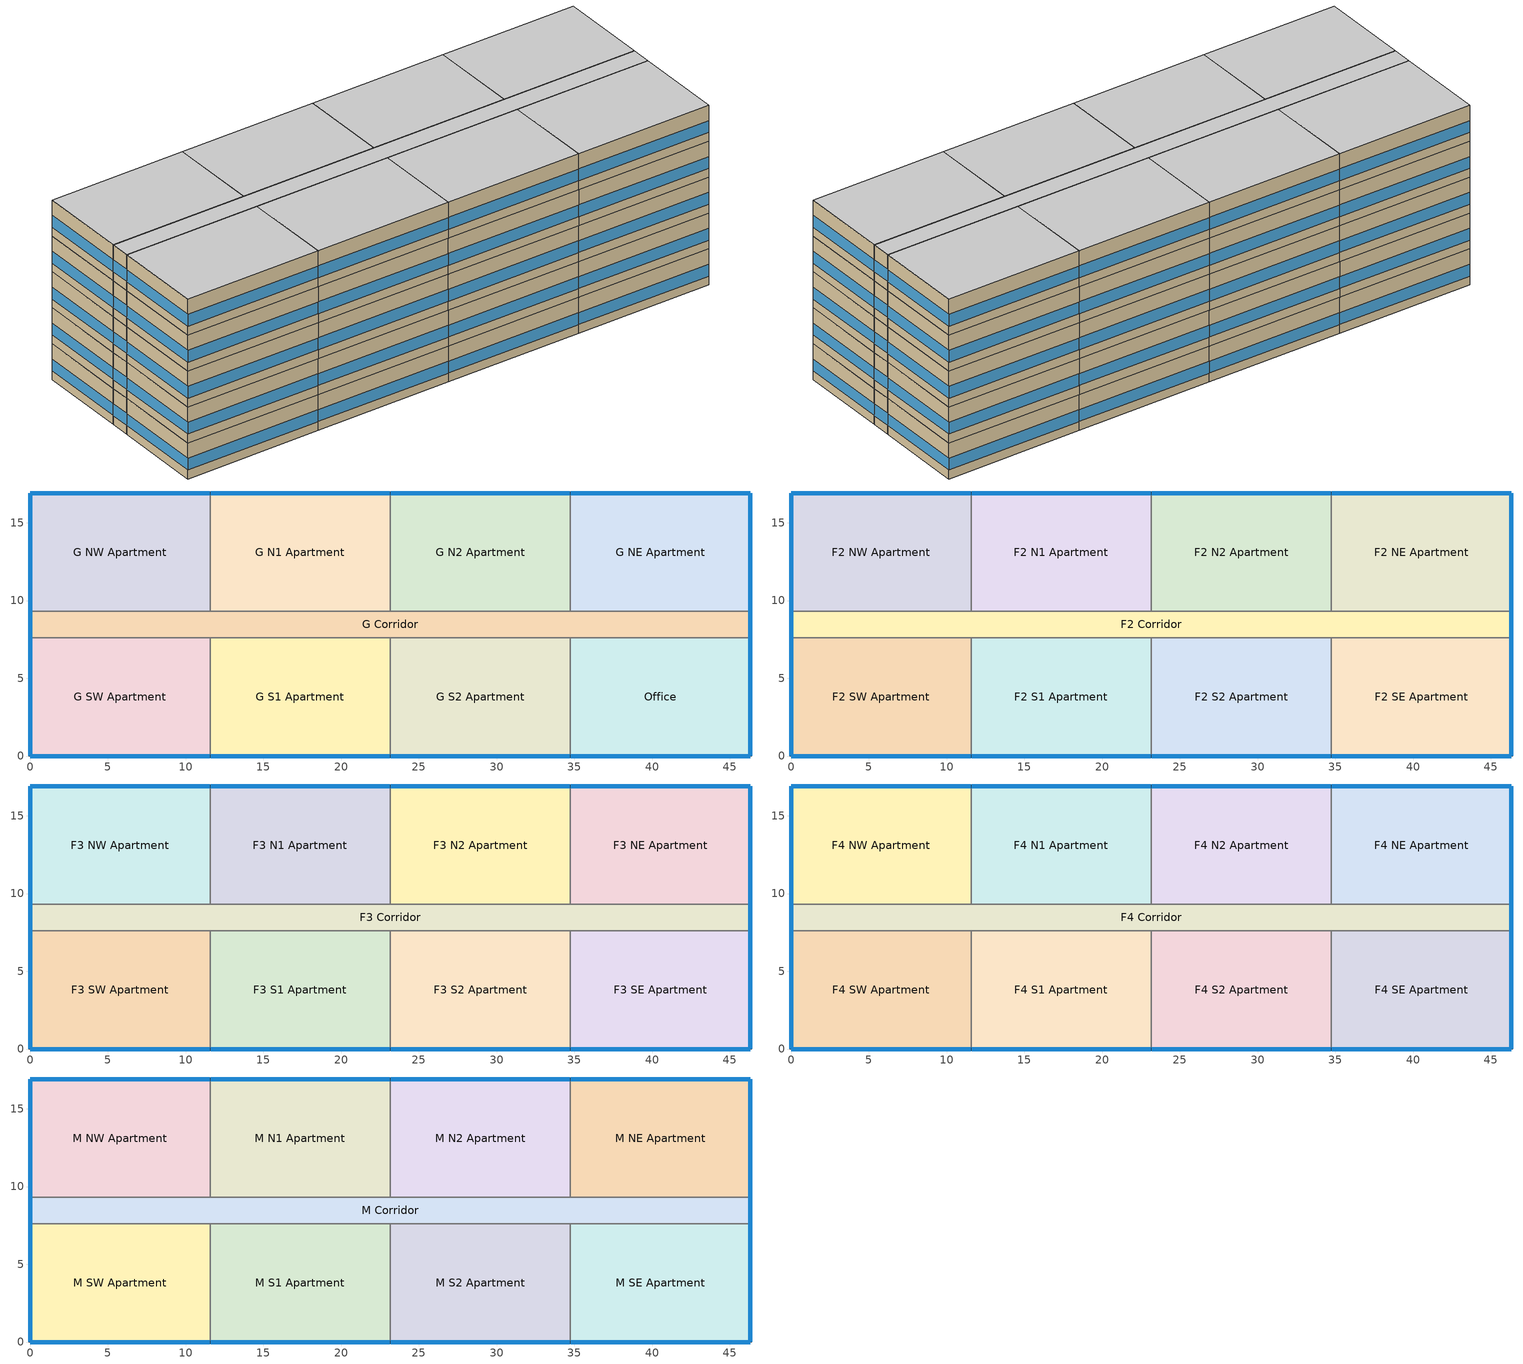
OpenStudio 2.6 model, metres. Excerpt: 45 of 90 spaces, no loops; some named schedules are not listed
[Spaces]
G S1 Apartment
 floor ground: 23.16,7.62 23.16,0 11.58,0 11.58,7.62 z0
 wall outside: 11.58,0 23.16,0 z0:3.05
 wall to G S2 Apartment: 23.16,0 23.16,7.62 z0:3.05
 wall to G Corridor: 23.16,7.62 11.58,7.62 z0:3.05
 wall to G SW Apartment: 11.58,7.62 11.58,0 z0:3.05
 window: 11.61,0 23.14,0 z0.76:1.76
Office
 floor ground: 46.33,7.62 46.33,0 34.75,0 34.75,7.62 z0
 wall outside: 34.75,0 46.33,0 46.33,7.62 z0:3.05
 wall to G S2 Apartment: 34.75,7.62 34.75,0 z0:3.05
 wall to G Corridor: 46.33,7.62 34.75,7.62 z0:3.05
 window: 46.33,0.03 46.33,7.59 / 34.77,0 46.3,0 z0.76:1.76
G S2 Apartment
 floor ground: 34.75,7.62 34.75,0 23.16,0 23.16,7.62 z0
 wall outside: 23.16,0 34.75,0 z0:3.05
 wall to G Corridor: 34.75,7.62 23.16,7.62 z0:3.05
 window: 23.19,0 34.72,0 z0.76:1.76
G Corridor
 floor ground: 46.33,9.3 46.33,7.62 0,7.62 0,9.3 z0
 wall outside: 46.33,7.62 46.33,9.3 / 0,9.3 0,7.62 z0:3.05
 wall to G NW Apartment: 11.58,9.3 0,9.3 z0:3.05
 wall to G NE Apartment: 46.33,9.3 34.75,9.3 z0:3.05
 wall to G N1 Apartment: 23.16,9.3 11.58,9.3 z0:3.05
 wall to G SW Apartment: 0,7.62 11.58,7.62 z0:3.05
 wall to G N2 Apartment: 34.75,9.3 23.16,9.3 z0:3.05
 window: 46.33,7.65 46.33,9.27 / 0,9.27 0,7.65 z0.76:1.78
G NW Apartment
 floor ground: 11.58,16.92 11.58,9.3 0,9.3 0,16.92 z0
 wall outside: 11.58,16.92 0,16.92 0,9.3 z0:3.05
 wall to G N1 Apartment: 11.58,9.3 11.58,16.92 z0:3.05
 window: 11.56,16.92 0.03,16.92 / 0,16.89 0,9.32 z0.76:1.76
G N1 Apartment
 floor ground: 23.16,16.92 23.16,9.3 11.58,9.3 11.58,16.92 z0
 wall outside: 23.16,16.92 11.58,16.92 z0:3.05
 wall to G N2 Apartment: 23.16,9.3 23.16,16.92 z0:3.05
 window: 23.14,16.92 11.61,16.92 z0.76:1.76
G N2 Apartment
 floor ground: 34.75,16.92 34.75,9.3 23.16,9.3 23.16,16.92 z0
 wall outside: 34.75,16.92 23.16,16.92 z0:3.05
 wall to G NE Apartment: 34.75,9.3 34.75,16.92 z0:3.05
 window: 34.72,16.92 23.19,16.92 z0.76:1.76
G NE Apartment
 floor ground: 46.33,16.92 46.33,9.3 34.75,9.3 34.75,16.92 z0
 wall outside: 46.33,9.3 46.33,16.92 34.75,16.92 z0:3.05
 window: 46.33,9.32 46.33,16.89 / 46.3,16.92 34.77,16.92 z0.76:1.76
G SW Apartment
 floor ground: 11.58,7.62 11.58,0 0,0 0,7.62 z0
 wall outside: 0,7.62 0,0 11.58,0 z0:3.05
 window: 0.03,0 11.56,0 / 0,7.59 0,0.03 z0.76:1.76
F2 N1 Apartment
 floor to G N1 Apartment: 23.16,16.92 23.16,9.3 11.58,9.3 11.58,16.92 z3.05
 wall outside: 23.16,16.92 11.58,16.92 z3.05:6.1
 wall to F2 Corridor: 11.58,9.3 23.16,9.3 z3.05:6.1
 wall to F2 N2 Apartment: 23.16,9.3 23.16,16.92 z3.05:6.1
 wall to F2 NW Apartment: 11.58,16.92 11.58,9.3 z3.05:6.1
 window: 23.14,16.92 11.61,16.92 z3.81:4.8
F2 Corridor
 floor to G Corridor: 46.33,9.3 46.33,7.62 0,7.62 0,9.3 z3.05
 wall outside: 0,9.3 0,7.62 / 46.33,7.62 46.33,9.3 z3.05:6.1
 wall to F2 SE Apartment: 34.75,7.62 46.33,7.62 z3.05:6.1
 wall to F2 SW Apartment: 0,7.62 11.58,7.62 z3.05:6.1
 wall to F2 N2 Apartment: 34.75,9.3 23.16,9.3 z3.05:6.1
 wall to F2 S1 Apartment: 11.58,7.62 23.16,7.62 z3.05:6.1
 wall to F2 S2 Apartment: 23.16,7.62 34.75,7.62 z3.05:6.1
 wall to F2 NE Apartment: 46.33,9.3 34.75,9.3 z3.05:6.1
 wall to F2 NW Apartment: 11.58,9.3 0,9.3 z3.05:6.1
 window: 46.33,7.65 46.33,9.27 / 0,9.27 0,7.65 z3.81:4.83
F2 S1 Apartment
 floor to G S1 Apartment: 23.16,7.62 23.16,0 11.58,0 11.58,7.62 z3.05
 wall outside: 11.58,0 23.16,0 z3.05:6.1
 wall to F2 S2 Apartment: 23.16,0 23.16,7.62 z3.05:6.1
 wall to F2 SW Apartment: 11.58,7.62 11.58,0 z3.05:6.1
 window: 11.61,0 23.14,0 z3.81:4.8
F2 NE Apartment
 floor to G NE Apartment: 46.33,16.92 46.33,9.3 34.75,9.3 34.75,16.92 z3.05
 wall outside: 46.33,9.3 46.33,16.92 34.75,16.92 z3.05:6.1
 wall to F2 N2 Apartment: 34.75,16.92 34.75,9.3 z3.05:6.1
 window: 46.33,9.32 46.33,16.89 z3.81:4.81; 46.3,16.92 34.77,16.92 z3.81:4.8
F2 SW Apartment
 floor to G SW Apartment: 11.58,7.62 11.58,0 0,0 0,7.62 z3.05
 wall outside: 0,7.62 0,0 11.58,0 z3.05:6.1
 window: 0.03,0 11.56,0 z3.81:4.8; 0,7.59 0,0.03 z3.81:4.81
F2 NW Apartment
 floor to G NW Apartment: 11.58,16.92 11.58,9.3 0,9.3 0,16.92 z3.05
 wall outside: 11.58,16.92 0,16.92 0,9.3 z3.05:6.1
 window: 11.56,16.92 0.03,16.92 z3.81:4.8; 0,16.89 0,9.32 z3.81:4.81
F2 SE Apartment
 floor to Office: 46.33,7.62 46.33,0 34.75,0 34.75,7.62 z3.05
 wall outside: 34.75,0 46.33,0 46.33,7.62 z3.05:6.1
 wall to F2 S2 Apartment: 34.75,7.62 34.75,0 z3.05:6.1
 window: 46.33,0.03 46.33,7.59 z3.81:4.81; 34.77,0 46.3,0 z3.81:4.8
F2 N2 Apartment
 floor to G N2 Apartment: 34.75,16.92 34.75,9.3 23.16,9.3 23.16,16.92 z3.05
 wall outside: 34.75,16.92 23.16,16.92 z3.05:6.1
 window: 34.72,16.92 23.19,16.92 z3.81:4.8
F2 S2 Apartment
 floor to G S2 Apartment: 34.75,7.62 34.75,0 23.16,0 23.16,7.62 z3.05
 wall outside: 23.16,0 34.75,0 z3.05:6.1
 window: 23.19,0 34.72,0 z3.81:4.8
F3 NE Apartment
 floor to F2 NE Apartment: 46.33,16.92 46.33,9.3 34.75,9.3 34.75,16.92 z6.1
 wall outside: 46.33,9.3 46.33,16.92 34.75,16.92 z6.1:9.14
 wall to F3 N2 Apartment: 34.75,16.92 34.75,9.3 z6.1:9.14
 wall to F3 Corridor: 34.75,9.3 46.33,9.3 z6.1:9.14
 window: 46.33,9.32 46.33,16.89 / 46.3,16.92 34.77,16.92 z6.86:7.85
F3 SE Apartment
 floor to F2 SE Apartment: 46.33,7.62 46.33,0 34.75,0 34.75,7.62 z6.1
 wall outside: 34.75,0 46.33,0 46.33,7.62 z6.1:9.14
 wall to F3 Corridor: 46.33,7.62 34.75,7.62 z6.1:9.14
 wall to F3 S2 Apartment: 34.75,7.62 34.75,0 z6.1:9.14
 window: 46.33,0.03 46.33,7.59 / 34.77,0 46.3,0 z6.86:7.85
F3 N2 Apartment
 floor to F2 N2 Apartment: 34.75,16.92 34.75,9.3 23.16,9.3 23.16,16.92 z6.1
 wall outside: 34.75,16.92 23.16,16.92 z6.1:9.14
 wall to F3 Corridor: 23.16,9.3 34.75,9.3 z6.1:9.14
 wall to F3 N1 Apartment: 23.16,16.92 23.16,9.3 z6.1:9.14
 window: 34.72,16.92 23.19,16.92 z6.86:7.85
F3 NW Apartment
 floor to F2 NW Apartment: 11.58,16.92 11.58,9.3 0,9.3 0,16.92 z6.1
 wall outside: 11.58,16.92 0,16.92 0,9.3 z6.1:9.14
 wall to F3 N1 Apartment: 11.58,9.3 11.58,16.92 z6.1:9.14
 wall to F3 Corridor: 0,9.3 11.58,9.3 z6.1:9.14
 window: 11.56,16.92 0.03,16.92 / 0,16.89 0,9.32 z6.86:7.85
F3 Corridor
 floor to F2 Corridor: 46.33,9.3 46.33,7.62 0,7.62 0,9.3 z6.1
 wall outside: 0,9.3 0,7.62 / 46.33,7.62 46.33,9.3 z6.1:9.14
 wall to F3 S2 Apartment: 23.16,7.62 34.75,7.62 z6.1:9.14
 wall to F3 N1 Apartment: 23.16,9.3 11.58,9.3 z6.1:9.14
 wall to F3 S1 Apartment: 11.58,7.62 23.16,7.62 z6.1:9.14
 wall to F3 SW Apartment: 0,7.62 11.58,7.62 z6.1:9.14
 window: 46.33,7.65 46.33,9.27 / 0,9.27 0,7.65 z6.86:7.88
F3 SW Apartment
 floor to F2 SW Apartment: 11.58,7.62 11.58,0 0,0 0,7.62 z6.1
 wall outside: 0,7.62 0,0 11.58,0 z6.1:9.14
 wall to F3 S1 Apartment: 11.58,0 11.58,7.62 z6.1:9.14
 window: 0.03,0 11.56,0 / 0,7.59 0,0.03 z6.86:7.85
F3 N1 Apartment
 floor to F2 N1 Apartment: 23.16,16.92 23.16,9.3 11.58,9.3 11.58,16.92 z6.1
 wall outside: 23.16,16.92 11.58,16.92 z6.1:9.14
 window: 23.14,16.92 11.61,16.92 z6.86:7.85
F3 S2 Apartment
 floor to F2 S2 Apartment: 34.75,7.62 34.75,0 23.16,0 23.16,7.62 z6.1
 wall outside: 23.16,0 34.75,0 z6.1:9.14
 wall to F3 S1 Apartment: 23.16,7.62 23.16,0 z6.1:9.14
 window: 23.19,0 34.72,0 z6.86:7.85
F3 S1 Apartment
 floor to F2 S1 Apartment: 23.16,7.62 23.16,0 11.58,0 11.58,7.62 z6.1
 wall outside: 11.58,0 23.16,0 z6.1:9.14
 window: 11.61,0 23.14,0 z6.86:7.85
F4 NE Apartment
 floor to F3 NE Apartment: 46.33,16.92 46.33,9.3 34.75,9.3 34.75,16.92 z9.14
 wall outside: 46.33,9.3 46.33,16.92 34.75,16.92 z9.14:12.19
 wall to F4 Corridor: 34.75,9.3 46.33,9.3 z9.14:12.19
 wall to F4 N2 Apartment: 34.75,16.92 34.75,9.3 z9.14:12.19
 window: 46.33,9.32 46.33,16.89 / 46.3,16.92 34.77,16.92 z9.91:10.9
F4 S2 Apartment
 floor to F3 S2 Apartment: 34.75,7.62 34.75,0 23.16,0 23.16,7.62 z9.14
 wall outside: 23.16,0 34.75,0 z9.14:12.19
 wall to F4 S1 Apartment: 23.16,7.62 23.16,0 z9.14:12.19
 wall to F4 Corridor: 34.75,7.62 23.16,7.62 z9.14:12.19
 wall to F4 SE Apartment: 34.75,0 34.75,7.62 z9.14:12.19
 window: 23.19,0 34.72,0 z9.91:10.9
F4 N2 Apartment
 floor to F3 N2 Apartment: 34.75,16.92 34.75,9.3 23.16,9.3 23.16,16.92 z9.14
 wall outside: 34.75,16.92 23.16,16.92 z9.14:12.19
 wall to F4 Corridor: 23.16,9.3 34.75,9.3 z9.14:12.19
 wall to F4 N1 Apartment: 23.16,16.92 23.16,9.3 z9.14:12.19
 window: 34.72,16.92 23.19,16.92 z9.91:10.9
F4 NW Apartment
 floor to F3 NW Apartment: 11.58,16.92 11.58,9.3 0,9.3 0,16.92 z9.14
 wall outside: 11.58,16.92 0,16.92 0,9.3 z9.14:12.19
 wall to F4 N1 Apartment: 11.58,9.3 11.58,16.92 z9.14:12.19
 wall to F4 Corridor: 0,9.3 11.58,9.3 z9.14:12.19
 window: 11.56,16.92 0.03,16.92 / 0,16.89 0,9.32 z9.91:10.9
F4 N1 Apartment
 floor to F3 N1 Apartment: 23.16,16.92 23.16,9.3 11.58,9.3 11.58,16.92 z9.14
 wall outside: 23.16,16.92 11.58,16.92 z9.14:12.19
 wall to F4 Corridor: 11.58,9.3 23.16,9.3 z9.14:12.19
 window: 23.14,16.92 11.61,16.92 z9.91:10.9
F4 Corridor
 floor to F3 Corridor: 46.33,9.3 46.33,7.62 0,7.62 0,9.3 z9.14
 wall outside: 0,9.3 0,7.62 / 46.33,7.62 46.33,9.3 z9.14:12.19
 wall to F4 SW Apartment: 0,7.62 11.58,7.62 z9.14:12.19
 wall to F4 S1 Apartment: 11.58,7.62 23.16,7.62 z9.14:12.19
 wall to F4 SE Apartment: 34.75,7.62 46.33,7.62 z9.14:12.19
 window: 46.33,7.65 46.33,9.27 / 0,9.27 0,7.65 z9.91:10.93
F4 SW Apartment
 floor to F3 SW Apartment: 11.58,7.62 11.58,0 0,0 0,7.62 z9.14
 wall outside: 0,7.62 0,0 11.58,0 z9.14:12.19
 wall to F4 S1 Apartment: 11.58,0 11.58,7.62 z9.14:12.19
 window: 0.03,0 11.56,0 / 0,7.59 0,0.03 z9.91:10.9
F4 SE Apartment
 floor to F3 SE Apartment: 46.33,7.62 46.33,0 34.75,0 34.75,7.62 z9.14
 wall outside: 34.75,0 46.33,0 46.33,7.62 z9.14:12.19
 window: 46.33,0.03 46.33,7.59 / 34.77,0 46.3,0 z9.91:10.9
F4 S1 Apartment
 floor to F3 S1 Apartment: 23.16,7.62 23.16,0 11.58,0 11.58,7.62 z9.14
 wall outside: 11.58,0 23.16,0 z9.14:12.19
 window: 11.61,0 23.14,0 z9.91:10.9
M S1 Apartment
 floor to F4 S1 Apartment: 23.16,7.62 23.16,0 11.58,0 11.58,7.62 z12.19
 wall outside: 11.58,0 23.16,0 z12.19:15.24
 wall to M Corridor: 23.16,7.62 11.58,7.62 z12.19:15.24
 wall to M S2 Apartment: 23.16,0 23.16,7.62 z12.19:15.24
 wall to M SW Apartment: 11.58,7.62 11.58,0 z12.19:15.24
 window: 11.61,0 23.14,0 z12.95:13.95
 ceiling to F6 S1 Apartment: 23.16,0 23.16,7.62 11.58,7.62 11.58,0 z15.24
M Corridor
 floor to F4 Corridor: 46.33,9.3 46.33,7.62 0,7.62 0,9.3 z12.19
 wall outside: 46.33,7.62 46.33,9.3 / 0,9.3 0,7.62 z12.19:15.24
 wall to M SE Apartment: 34.75,7.62 46.33,7.62 z12.19:15.24
 wall to M NW Apartment: 11.58,9.3 0,9.3 z12.19:15.24
 wall to M SW Apartment: 0,7.62 11.58,7.62 z12.19:15.24
 wall to M N2 Apartment: 34.75,9.3 23.16,9.3 z12.19:15.24
 wall to M N1 Apartment: 23.16,9.3 11.58,9.3 z12.19:15.24
 wall to M NE Apartment: 46.33,9.3 34.75,9.3 z12.19:15.24
 wall to M S2 Apartment: 23.16,7.62 34.75,7.62 z12.19:15.24
 window: 46.33,7.65 46.33,9.27 / 0,9.27 0,7.65 z12.95:13.97
 ceiling to F6 Corridor: 46.33,7.62 46.33,9.3 0,9.3 0,7.62 z15.24
M NW Apartment
 floor to F4 NW Apartment: 11.58,16.92 11.58,9.3 0,9.3 0,16.92 z12.19
 wall outside: 11.58,16.92 0,16.92 0,9.3 z12.19:15.24
 wall to M N1 Apartment: 11.58,9.3 11.58,16.92 z12.19:15.24
 window: 11.56,16.92 0.03,16.92 / 0,16.89 0,9.32 z12.95:13.95
 ceiling to F6 NW Apartment: 11.58,9.3 11.58,16.92 0,16.92 0,9.3 z15.24
M N2 Apartment
 floor to F4 N2 Apartment: 34.75,16.92 34.75,9.3 23.16,9.3 23.16,16.92 z12.19
 wall outside: 34.75,16.92 23.16,16.92 z12.19:15.24
 wall to M NE Apartment: 34.75,9.3 34.75,16.92 z12.19:15.24
 wall to M N1 Apartment: 23.16,16.92 23.16,9.3 z12.19:15.24
 window: 34.72,16.92 23.19,16.92 z12.95:13.95
 ceiling to F6 N2 Apartment: 34.75,9.3 34.75,16.92 23.16,16.92 23.16,9.3 z15.24
M SW Apartment
 floor to F4 SW Apartment: 11.58,7.62 11.58,0 0,0 0,7.62 z12.19
 wall outside: 0,7.62 0,0 11.58,0 z12.19:15.24
 window: 0.03,0 11.56,0 / 0,7.59 0,0.03 z12.95:13.95
 ceiling to F6 SW Apartment: 11.58,0 11.58,7.62 0,7.62 0,0 z15.24
M SE Apartment
 floor to F4 SE Apartment: 46.33,7.62 46.33,0 34.75,0 34.75,7.62 z12.19
 wall outside: 34.75,0 46.33,0 46.33,7.62 z12.19:15.24
 wall to M S2 Apartment: 34.75,7.62 34.75,0 z12.19:15.24
 window: 46.33,0.03 46.33,7.59 / 34.77,0 46.3,0 z12.95:13.95
 ceiling to F6 SE Apartment: 46.33,0 46.33,7.62 34.75,7.62 34.75,0 z15.24
M N1 Apartment
 floor to F4 N1 Apartment: 23.16,16.92 23.16,9.3 11.58,9.3 11.58,16.92 z12.19
 wall outside: 23.16,16.92 11.58,16.92 z12.19:15.24
 window: 23.14,16.92 11.61,16.92 z12.95:13.95
 ceiling to F6 N1 Apartment: 23.16,9.3 23.16,16.92 11.58,16.92 11.58,9.3 z15.24
M NE Apartment
 floor to F4 NE Apartment: 46.33,16.92 46.33,9.3 34.75,9.3 34.75,16.92 z12.19
 wall outside: 46.33,9.3 46.33,16.92 34.75,16.92 z12.19:15.24
 window: 46.33,9.32 46.33,16.89 / 46.3,16.92 34.77,16.92 z12.95:13.95
 ceiling to F6 NE Apartment: 46.33,9.3 46.33,16.92 34.75,16.92 34.75,9.3 z15.24
M S2 Apartment
 floor to F4 S2 Apartment: 34.75,7.62 34.75,0 23.16,0 23.16,7.62 z12.19
 wall outside: 23.16,0 34.75,0 z12.19:15.24
 window: 23.19,0 34.72,0 z12.95:13.95
 ceiling to F6 S2 Apartment: 34.75,0 34.75,7.62 23.16,7.62 23.16,0 z15.24
[Site]
Edmonton Intl AP_AB_CAN: Latitude {deg}=53.31; Longitude {deg}=-113.579; Time Zone {hr}=-7; Elevation {m}=723.3; Terrain=City
[Building]
HighriseApartment-CAN_AB_Edmonton.Intl.AP.711230_CWEC2016.epw created: 2019-08-15 18:17:26 +0000: North Axis {deg}=0; Default Construction Set=BTAP-Mass at hdd = 5120.0; Standards Number of Stories=10; Standards Number of Above Ground Stories=10; Standards Building Type=NECB2017_HighriseApartment
[Site:WaterMainsTemperature]
Calculation Method=Correlation; Annual Average Outdoor Air Temperature {C}=2.68333; Maximum Difference In Monthly Average Outdoor Air Temperatures {deltaC}=28.8
[Site:GroundTemperature:BuildingSurface]
19.527, 19.502, 19.536, 19.598, 20.002, 21.64, 22.225, 22.375, 21.449, 20.121, 19.802, 19.633
[SizingPeriod:DesignDay] Barometric Pressure {Pa}=92932; Sky Clearness=0; Rain Indicator=0; Snow Indicator=0; Day of Month=21; Daylight Saving Time Indicator=0; Humidity Indicating Type=Wetbulb; Dry-Bulb Temperature Range Modifier Type=DefaultMultipliers
Name | Maximum Dry-Bulb Temperature {C} | Daily Dry-Bulb Temperature Range {deltaC} | Humidity Indicating Conditions at Maximum Dry-Bulb | Wind Speed {m/s} | Wind Direction {deg} | Month | Day Type | Solar Model Indicator | ASHRAE Taub | ASHRAE Taud
Edmonton Intl AP Ann Htg 99.6% Condns DB | -32.6 | 0 | -32.6 | 2.1 | 180 | 1 | WinterDesignDay | ASHRAEClearSky
Edmonton Intl AP Ann Clg .4% Condns DB=>MWB | 27.8 | 12.5 | 17.9 | 3.8 | 150 | 7 | SummerDesignDay | ASHRAETau | 0.353 | 2.421
[Material:NoMass] Roughness=Smooth; Thermal Absorptance=0.9; Solar Absorptance=0.7
Name | Thermal Resistance {m2-K/W} | Visible Absorptance
Typical Carpet Pad | 0.21648 | 0.8
Typical Insulation 1 | 5.91238 | 0.7
Typical Insulation 2 | 4.49096 | 0.7
Typical Insulation 3 | 7.24636 | 0.7
Typical Carpet Pad 2 | 1.25503 | 0.8
Typical Carpet Pad 3 | 3.45515 | 0.8
Typical Insulation 4 | 0.526298 | 0.7
Typical Insulation 5 | 0.526316 | 0.7
[Material]
Name | Roughness | Thickness {m} | Conductivity {W/m-K} | Density {kg/m3} | Specific Heat {J/kg-K} | Thermal Absorptance | Solar Absorptance | Visible Absorptance
100mm Normalweight concrete floor | MediumSmooth | 0.1016 | 2.31 | 2322 | 832
G01 13mm gypsum board | Smooth | 0.0127 | 0.16 | 800 | 1090 | 0.9 | 0.7 | 0.5
G05 25mm wood | MediumSmooth | 0.0254 | 0.15 | 608 | 1630 | 0.9 | 0.5 | 0.5
4 in. Normalweight Concrete Floor | MediumRough | 0.1016 | 2.31 | 2322 | 832 | 0.9 | 0.7 | 0.7
1IN Stucco | Smooth | 0.0253 | 0.6918 | 1858 | 837 | 0.9 | 0.7 | 0.92
8IN CONCRETE HW RefBldg | Rough | 0.2032 | 1.311 | 2240 | 836.8 | 0.9 | 0.7 | 0.7
1/2IN Gypsum | Smooth | 0.0127 | 0.16 | 784.9 | 830 | 0.9 | 0.4 | 0.4
Metal Roof Surface; F08 Metal surface | Smooth | 0.0008 | 45.28 | 7824 | 500 | 0.9 | 0.7 | 0.7
6 in. Normalweight Concrete Floor | MediumRough | 0.1524 | 2.31 | 2322 | 832 | 0.9 | 0.7 | 0.7
[Construction]
BTAP-Int-Floor: 100mm Normalweight concrete floor, Typical Carpet Pad
BTAP-Int-Wall: G01 13mm gypsum board, G01 13mm gypsum board
BTAP-Int-Ceiling: Typical Carpet Pad, 100mm Normalweight concrete floor
BTAP-Ext-DaylightDiffuser: SimpleGlazing
BTAP-Int-Door: G05 25mm wood
BTAP-Ext-Floor-Mass:U-0.162: Typical Insulation 1, 4 in. Normalweight Concrete Floor, Typical Carpet Pad
BTAP-Ext-Wall-Mass:U-0.21: 1IN Stucco, 8IN CONCRETE HW RefBldg, Typical Insulation 2, 1/2IN Gypsum
BTAP-Ext-Roof-Metal:U-0.138: Metal Roof Surface, Typical Insulation 3
BTAP-Grnd-Floor-Mass:U-0.757: 6 in. Normalweight Concrete Floor, Typical Carpet Pad 2
BTAP-Grnd-Roof-Mass:U-0.284: 6 in. Normalweight Concrete Floor, Typical Carpet Pad 3
BTAP-Ext-Door:U-1.9000000000000001: F08 Metal surface, Typical Insulation 4
BTAP-Ext-OverHeadDoor:U-1.9000000000000001: Typical Insulation 5
BTAP-Ext-DaylightDiffuser:U=0.190 SHGC=0.600: SimpleGlazing:U=0.190 SHGC=0.600
[DefaultConstructionSet]
BTAP-Mass at hdd = 5120.0: Default Exterior Surface Constructions=BTAP-Mass at hdd = 5120.0; Default Interior Surface Constructions=Default Surface Constructions 2; Default Ground Contact Surface Constructions=BTAP-Mass at hdd = 5120.0 1; Default Exterior SubSurface Constructions=BTAP-Mass at hdd = 5120.0; Default Interior SubSurface Constructions=Default Sub Surface Constructions 2; Interior Partition Construction=BTAP-Int-Door
[DefaultSurfaceConstructions]
Name | Floor Construction | Wall Construction | Roof Ceiling Construction
Default Surface Constructions 2 | BTAP-Int-Floor | BTAP-Int-Wall | BTAP-Int-Ceiling
BTAP-Mass at hdd = 5120.0 | BTAP-Ext-Floor-Mass:U-0.162 | BTAP-Ext-Wall-Mass:U-0.21 | BTAP-Ext-Roof-Metal:U-0.138
BTAP-Mass at hdd = 5120.0 1 | BTAP-Grnd-Floor-Mass:U-0.757 | BTAP-Grnd-Roof-Mass:U-0.284 | BTAP-Grnd-Roof-Mass:U-0.284
[DefaultSubSurfaceConstructions]
Name | Fixed Window Construction | Operable Window Construction | Door Construction | Glass Door Construction | Overhead Door Construction | Skylight Construction | Tubular Daylight Dome Construction | Tubular Daylight Diffuser Construction
Default Sub Surface Constructions 2 | BTAP-Ext-DaylightDiffuser | BTAP-Ext-DaylightDiffuser | BTAP-Int-Door
BTAP-Mass at hdd = 5120.0 | BTAP-Ext-DaylightDiffuser:U=0.190 SHGC=0.600 | BTAP-Ext-DaylightDiffuser:U=0.190 SHGC=0.600 | BTAP-Ext-Door:U-1.9000000000000001 | BTAP-Ext-DaylightDiffuser:U=0.190 SHGC=0.600 | BTAP-Ext-OverHeadDoor:U-1.9000000000000001 | BTAP-Ext-DaylightDiffuser:U=0.190 SHGC=0.600 | BTAP-Ext-DaylightDiffuser:U=0.190 SHGC=0.600 | BTAP-Ext-DaylightDiffuser:U=0.190 SHGC=0.600
[WindowMaterial:SimpleGlazingSystem] Solar Heat Gain Coefficient=0.6; Visible Transmittance=0.21
Name | U-Factor {W/m2-K}
SimpleGlazing | 2.2
SimpleGlazing:U=0.190 SHGC=0.600 | 1.9
[Space] Part of Total Floor Area=Yes
Name | Space Type | Building Story | Thermal Zone
F2 NE Apartment | Space Function Dwelling units general | Building Story 2 | DU_BT=Space Function_ST=Dwelling units general_FL=Building Story 2_SCHG 4
F4 N1 Apartment | Space Function Dwelling units general | Building Story 4 | DU_BT=Space Function_ST=Dwelling units general_FL=Building Story 4_SCHG 5
F2 N1 Apartment | Space Function Dwelling units general | Building Story 2 | DU_BT=Space Function_ST=Dwelling units general_FL=Building Story 2_SCHG 5
F2 Corridor | Space Function Corridor/Transition area other-sch-G | Building Story 2 | WILD_ST=Corridor/Transition area other-sch-G_FL=Building Story 2_SCH=G
F2 S1 Apartment | Space Function Dwelling units general | Building Story 2 | DU_BT=Space Function_ST=Dwelling units general_FL=Building Story 2_SCHG 3
F4 S2 Apartment | Space Function Dwelling units general | Building Story 4 | DU_BT=Space Function_ST=Dwelling units general_FL=Building Story 4_SCHG 3
F3 SE Apartment | Space Function Dwelling units general | Building Story 3 | DU_BT=Space Function_ST=Dwelling units general_FL=Building Story 3_SCHG 3
M NE Apartment | Space Function Dwelling units general | Building Story 5 | DU_BT=Space Function_ST=Dwelling units general_FL=Building Story 5_SCHG 2
F3 NW Apartment | Space Function Dwelling units general | Building Story 3 | DU_BT=Space Function_ST=Dwelling units general_FL=Building Story 3_SCHG 4
F4 S1 Apartment | Space Function Dwelling units general | Building Story 4 | DU_BT=Space Function_ST=Dwelling units general_FL=Building Story 4_SCHG 6
M S1 Apartment | Space Function Dwelling units general | Building Story 5 | DU_BT=Space Function_ST=Dwelling units general_FL=Building Story 5_SCHG 5
M Corridor | Space Function Corridor/Transition area other-sch-G | Building Story 5 | WILD_ST=Corridor/Transition area other-sch-G_FL=Building Story 5_SCH=G
F4 NE Apartment | Space Function Dwelling units general | Building Story 4 | DU_BT=Space Function_ST=Dwelling units general_FL=Building Story 4_SCHG 1
F3 N1 Apartment | Space Function Dwelling units general | Building Story 3 | DU_BT=Space Function_ST=Dwelling units general_FL=Building Story 3_SCHG 6
F4 SW Apartment | Space Function Dwelling units general | Building Story 4 | DU_BT=Space Function_ST=Dwelling units general_FL=Building Story 4_SCHG 2
F2 SW Apartment | Space Function Dwelling units general | Building Story 2 | DU_BT=Space Function_ST=Dwelling units general_FL=Building Story 2_SCHG 6
G S1 Apartment | Space Function Dwelling units general | Building Story 1 | DU_BT=Space Function_ST=Dwelling units general_FL=Building Story 1_SCHG 3
Office | Space Function Office enclosed <= 25 m2 | Building Story 1 | ALL_ST=Office enclosed <= 25 m2_FL=Building Story 1_SCH=A
G N2 Apartment | Space Function Dwelling units general | Building Story 1 | DU_BT=Space Function_ST=Dwelling units general_FL=Building Story 1_SCHG 5
F3 NE Apartment | Space Function Dwelling units general | Building Story 3 | DU_BT=Space Function_ST=Dwelling units general_FL=Building Story 3_SCHG 5
G S2 Apartment | Space Function Dwelling units general | Building Story 1 | DU_BT=Space Function_ST=Dwelling units general_FL=Building Story 1_SCHG 6
M SW Apartment | Space Function Dwelling units general | Building Story 5 | DU_BT=Space Function_ST=Dwelling units general_FL=Building Story 5_SCHG 7
F4 N2 Apartment | Space Function Dwelling units general | Building Story 4 | DU_BT=Space Function_ST=Dwelling units general_FL=Building Story 4_SCHG 7
M NW Apartment | Space Function Dwelling units general | Building Story 5 | DU_BT=Space Function_ST=Dwelling units general_FL=Building Story 5_SCHG 6
M N2 Apartment | Space Function Dwelling units general | Building Story 5 | DU_BT=Space Function_ST=Dwelling units general_FL=Building Story 5_SCHG 3
F4 NW Apartment | Space Function Dwelling units general | Building Story 4 | DU_BT=Space Function_ST=Dwelling units general_FL=Building Story 4_SCHG 4
G Corridor | Space Function Corridor/Transition area other-sch-G | Building Story 1 | WILD_ST=Corridor/Transition area other-sch-G_FL=Building Story 1_SCH=G
F4 Corridor | Space Function Corridor/Transition area other-sch-G | Building Story 4 | WILD_ST=Corridor/Transition area other-sch-G_FL=Building Story 4_SCH=G
F3 S1 Apartment | Space Function Dwelling units general | Building Story 3 | DU_BT=Space Function_ST=Dwelling units general_FL=Building Story 3_SCHG 2
G NW Apartment | Space Function Dwelling units general | Building Story 1 | DU_BT=Space Function_ST=Dwelling units general_FL=Building Story 1_SCHG 4
G N1 Apartment | Space Function Dwelling units general | Building Story 1 | DU_BT=Space Function_ST=Dwelling units general_FL=Building Story 1_SCHG 2
F3 N2 Apartment | Space Function Dwelling units general | Building Story 3 | DU_BT=Space Function_ST=Dwelling units general_FL=Building Story 3_SCHG 7
F2 NW Apartment | Space Function Dwelling units general | Building Story 2 | DU_BT=Space Function_ST=Dwelling units general_FL=Building Story 2_SCHG 2
F2 S2 Apartment | Space Function Dwelling units general | Building Story 2 | DU_BT=Space Function_ST=Dwelling units general_FL=Building Story 2_SCHG 1
F2 SE Apartment | Space Function Dwelling units general | Building Story 2 | DU_BT=Space Function_ST=Dwelling units general_FL=Building Story 2_SCHG 7
F3 S2 Apartment | Space Function Dwelling units general | Building Story 3 | DU_BT=Space Function_ST=Dwelling units general_FL=Building Story 3_SCHG 1
M N1 Apartment | Space Function Dwelling units general | Building Story 5 | DU_BT=Space Function_ST=Dwelling units general_FL=Building Story 5_SCHG 1
G SW Apartment | Space Function Dwelling units general | Building Story 1 | DU_BT=Space Function_ST=Dwelling units general_FL=Building Story 1_SCHG 1
F3 Corridor | Space Function Corridor/Transition area other-sch-G | Building Story 3 | WILD_ST=Corridor/Transition area other-sch-G_FL=Building Story 3_SCH=G
F2 N2 Apartment | Space Function Dwelling units general | Building Story 2 | DU_BT=Space Function_ST=Dwelling units general_FL=Building Story 2_SCHG
M SE Apartment | Space Function Dwelling units general | Building Story 5 | DU_BT=Space Function_ST=Dwelling units general_FL=Building Story 5_SCHG
G NE Apartment | Space Function Dwelling units general | Building Story 1 | DU_BT=Space Function_ST=Dwelling units general_FL=Building Story 1_SCHG
F3 SW Apartment | Space Function Dwelling units general | Building Story 3 | DU_BT=Space Function_ST=Dwelling units general_FL=Building Story 3_SCHG
F4 SE Apartment | Space Function Dwelling units general | Building Story 4 | DU_BT=Space Function_ST=Dwelling units general_FL=Building Story 4_SCHG
M S2 Apartment | Space Function Dwelling units general | Building Story 5 | DU_BT=Space Function_ST=Dwelling units general_FL=Building Story 5_SCHG 4
[BuildingStory]
Name | Nominal Z Coordinate {m}
Building Story 1 | 0
Building Story 2 | 3.0478
Building Story 3 | 6.0957
Building Story 4 | 9.1435
Building Story 5 | 12.1914
[SpaceType] Standards Building Type=Space Function
Name | Default Schedule Set | Design Specification Outdoor Air Object | Standards Space Type
Space Function Office enclosed <= 25 m2 | Space Function Office enclosed <= 25 m2 Schedule Set | Space Function Office enclosed <= 25 m2 Ventilation | Office enclosed <= 25 m2
Space Function Corridor/Transition area other-sch-G | Space Function Corridor/Transition area other-sch-G Schedule Set | Space Function Corridor/Transition area other-sch-G Ventilation | Corridor/Transition area other-sch-G
Space Function Dwelling units general | Space Function Dwelling units general Schedule Set | Space Function Dwelling units general Ventilation | Dwelling units general
[People:Definition] Number of People Calculation Method=People/Area; Fraction Radiant=0.3
Name | People per Space Floor Area {person/m2}
Space Function Corridor/Transition area other-sch-G People Definition | 0.0100036
Space Function Dwelling units general People Definition | 0.0400145
Space Function Office enclosed <= 25 m2 People Definition | 0.0500182
[People] Work Efficiency Schedule=Work Efficiency Schedule; Clothing Insulation Schedule=Clothing Schedule; Air Velocity Schedule=Air Velocity Schedule; Multiplier=1
Name | People Definition | Space or SpaceType
Space Function Corridor/Transition area other-sch-G People | Space Function Corridor/Transition area other-sch-G People Definition | Space Function Corridor/Transition area other-sch-G
Space Function Dwelling units general People | Space Function Dwelling units general People Definition | Space Function Dwelling units general
Space Function Office enclosed <= 25 m2 People | Space Function Office enclosed <= 25 m2 People Definition | Space Function Office enclosed <= 25 m2
[Lights:Definition] Design Level Calculation Method=Watts/Area; Fraction Radiant=0.5; Fraction Visible=0.2
Name | Watts per Space Floor Area {W/m2}
Space Function Corridor/Transition area other-sch-G Lights Definition | 7.10258
Space Function Dwelling units general Lights Definition | 5.00182
Space Function Office enclosed <= 25 m2 Lights Definition | 9.99992
[Lights] Fraction Replaceable=1
Name | Lights Definition | Space or SpaceType
Space Function Corridor/Transition area other-sch-G Lights | Space Function Corridor/Transition area other-sch-G Lights Definition | Space Function Corridor/Transition area other-sch-G
Space Function Dwelling units general Lights | Space Function Dwelling units general Lights Definition | Space Function Dwelling units general
Space Function Office enclosed <= 25 m2 Lights | Space Function Office enclosed <= 25 m2 Lights Definition | Space Function Office enclosed <= 25 m2
[DesignSpecification:OutdoorAir] Outdoor Air Method=Sum; Outdoor Air Flow per Person {m3/s-person}=0; Outdoor Air Flow Rate {m3/s}=0; Outdoor Air Flow Air Changes per Hour {1/hr}=0
Name | Outdoor Air Flow per Floor Area {m3/s-m2}
Space Function Corridor/Transition area other-sch-G Ventilation | 0.0003048
Space Function Dwelling units general Ventilation | 0.00039624
Space Function Office enclosed <= 25 m2 Ventilation | 0.00042164
[DefaultScheduleSet] People Activity Level Schedule=NECB-Activity; Infiltration Schedule=Always On
Name | Number of People Schedule | Lighting Schedule | Electric Equipment Schedule
Space Function Corridor/Transition area other-sch-G Schedule Set; Space Function Dwelling units general Schedule Set | NECB-G-Occupancy | NECB-G-Lighting | NECB-G-Electric-Equipment
Space Function Office enclosed <= 25 m2 Schedule Set | NECB-A-Occupancy | NECB-A-Occupancy-NECB-A-Lighting-0.3-0.1-0.67-Light Ruleset | NECB-A-Electric-Equipment
[ThermostatSetpoint:DualSetpoint]
Name | Heating Setpoint Temperature Schedule | Cooling Setpoint Temperature Schedule
Space Function Dwelling units general Thermostat 159; Space Function Dwelling units general Thermostat 161; Space Function Dwelling units general Thermostat 162; Space Function Dwelling units general Thermostat 163; Space Function Dwelling units general Thermostat 166; Space Function Dwelling units general Thermostat 167; Space Function Dwelling units general Thermostat 168; Space Function Dwelling units general Thermostat 171; Space Function Dwelling units general Thermostat 173; Space Function Dwelling units general Thermostat 174; Space Function Dwelling units general Thermostat 182; Space Function Dwelling units general Thermostat 183; Space Function Dwelling units general Thermostat 184; Space Function Dwelling units general Thermostat 185; Space Function Dwelling units general Thermostat 195; Space Function Dwelling units general Thermostat 196; Space Function Dwelling units general Thermostat 197; Space Function Dwelling units general Thermostat 199; Space Function Dwelling units general Thermostat 201; Space Function Dwelling units general Thermostat 202; Space Function Dwelling units general Thermostat 203; Space Function Dwelling units general Thermostat 204; Space Function Dwelling units general Thermostat 205; Space Function Dwelling units general Thermostat 207; Space Function Dwelling units general Thermostat 213; Space Function Dwelling units general Thermostat 214; Space Function Dwelling units general Thermostat 215; Space Function Dwelling units general Thermostat 219; Space Function Dwelling units general Thermostat 222; Space Function Dwelling units general Thermostat 224; Space Function Dwelling units general Thermostat 225; Space Function Dwelling units general Thermostat 226; Space Function Dwelling units general Thermostat 227; Space Function Dwelling units general Thermostat 230; Space Function Dwelling units general Thermostat 231; Space Function Dwelling units general Thermostat 232; Space Function Dwelling units general Thermostat 233; Space Function Dwelling units general Thermostat 235; Space Function Dwelling units general Thermostat 237; Space Function Corridor/Transition area other-sch-G Thermostat 24; Space Function Corridor/Transition area other-sch-G Thermostat 25; Space Function Corridor/Transition area other-sch-G Thermostat 26; Space Function Corridor/Transition area other-sch-G Thermostat 28; Space Function Corridor/Transition area other-sch-G Thermostat 29 | NECB-G-Thermostat Setpoint-Heating | NECB-G-Thermostat Setpoint-Cooling
Space Function Office enclosed <= 25 m2 Thermostat 3 | NECB-A-Thermostat Setpoint-Heating | NECB-A-Thermostat Setpoint-Cooling
[ElectricEquipment:Definition] Design Level Calculation Method=Watts/Area; Fraction Radiant=0.5
Name | Watts per Space Floor Area {W/m2}
Space Function Dwelling units general Elec Equip Definition | 5.00182
Space Function Office enclosed <= 25 m2 Elec Equip Definition | 7.50273
[ElectricEquipment]
Name | Electric Equipment Definition | Space or SpaceType
Space Function Dwelling units general Elec Equip | Space Function Dwelling units general Elec Equip Definition | Space Function Dwelling units general
Space Function Office enclosed <= 25 m2 Elec Equip | Space Function Office enclosed <= 25 m2 Elec Equip Definition | Space Function Office enclosed <= 25 m2
[SpaceInfiltration:DesignFlowRate] Schedule=Always On Discrete; Design Flow Rate Calculation Method=Flow/ExteriorArea; Flow per Exterior Surface Area {m3/s-m2}=0.00025; Constant Term Coefficient=0; Temperature Term Coefficient=0; Velocity Term Coefficient=0.224; Velocity Squared Term Coefficient=0
Name | Space or SpaceType
F2 Corridor Infiltration | F2 Corridor
F2 N1 Apartment Infiltration | F2 N1 Apartment
F2 N2 Apartment Infiltration | F2 N2 Apartment
F2 NE Apartment Infiltration | F2 NE Apartment
F2 NW Apartment Infiltration | F2 NW Apartment
F2 S1 Apartment Infiltration | F2 S1 Apartment
F2 S2 Apartment Infiltration | F2 S2 Apartment
F2 SE Apartment Infiltration | F2 SE Apartment
F2 SW Apartment Infiltration | F2 SW Apartment
F3 Corridor Infiltration | F3 Corridor
F3 N1 Apartment Infiltration | F3 N1 Apartment
F3 N2 Apartment Infiltration | F3 N2 Apartment
F3 NE Apartment Infiltration | F3 NE Apartment
F3 NW Apartment Infiltration | F3 NW Apartment
F3 S1 Apartment Infiltration | F3 S1 Apartment
F3 S2 Apartment Infiltration | F3 S2 Apartment
F3 SE Apartment Infiltration | F3 SE Apartment
F3 SW Apartment Infiltration | F3 SW Apartment
F4 Corridor Infiltration | F4 Corridor
F4 N1 Apartment Infiltration | F4 N1 Apartment
F4 N2 Apartment Infiltration | F4 N2 Apartment
F4 NE Apartment Infiltration | F4 NE Apartment
F4 NW Apartment Infiltration | F4 NW Apartment
F4 S1 Apartment Infiltration | F4 S1 Apartment
F4 S2 Apartment Infiltration | F4 S2 Apartment
F4 SE Apartment Infiltration | F4 SE Apartment
F4 SW Apartment Infiltration | F4 SW Apartment
G Corridor Infiltration | G Corridor
G N1 Apartment Infiltration | G N1 Apartment
G N2 Apartment Infiltration | G N2 Apartment
G NE Apartment Infiltration | G NE Apartment
G NW Apartment Infiltration | G NW Apartment
G S1 Apartment Infiltration | G S1 Apartment
G S2 Apartment Infiltration | G S2 Apartment
G SW Apartment Infiltration | G SW Apartment
M Corridor Infiltration | M Corridor
M N1 Apartment Infiltration | M N1 Apartment
M N2 Apartment Infiltration | M N2 Apartment
M NE Apartment Infiltration | M NE Apartment
M NW Apartment Infiltration | M NW Apartment
M S1 Apartment Infiltration | M S1 Apartment
M S2 Apartment Infiltration | M S2 Apartment
M SE Apartment Infiltration | M SE Apartment
M SW Apartment Infiltration | M SW Apartment
Office Infiltration | Office
[ThermalZone] Use Ideal Air Loads=No
Name | Thermostat
DU_BT=Space Function_ST=Dwelling units general_FL=Building Story 1_SCHG | Space Function Dwelling units general Thermostat 159
DU_BT=Space Function_ST=Dwelling units general_FL=Building Story 5_SCHG | Space Function Dwelling units general Thermostat 161
DU_BT=Space Function_ST=Dwelling units general_FL=Building Story 3_SCHG | Space Function Dwelling units general Thermostat 162
DU_BT=Space Function_ST=Dwelling units general_FL=Building Story 2_SCHG | Space Function Dwelling units general Thermostat 163
DU_BT=Space Function_ST=Dwelling units general_FL=Building Story 4_SCHG | Space Function Dwelling units general Thermostat 166
DU_BT=Space Function_ST=Dwelling units general_FL=Building Story 1_SCHG 1 | Space Function Dwelling units general Thermostat 167
DU_BT=Space Function_ST=Dwelling units general_FL=Building Story 5_SCHG 1 | Space Function Dwelling units general Thermostat 168
DU_BT=Space Function_ST=Dwelling units general_FL=Building Story 3_SCHG 1 | Space Function Dwelling units general Thermostat 171
DU_BT=Space Function_ST=Dwelling units general_FL=Building Story 2_SCHG 1 | Space Function Dwelling units general Thermostat 173
DU_BT=Space Function_ST=Dwelling units general_FL=Building Story 3_SCHG 2 | Space Function Dwelling units general Thermostat 174
DU_BT=Space Function_ST=Dwelling units general_FL=Building Story 5_SCHG 2 | Space Function Dwelling units general Thermostat 182
DU_BT=Space Function_ST=Dwelling units general_FL=Building Story 4_SCHG 1 | Space Function Dwelling units general Thermostat 183
DU_BT=Space Function_ST=Dwelling units general_FL=Building Story 5_SCHG 3 | Space Function Dwelling units general Thermostat 184
DU_BT=Space Function_ST=Dwelling units general_FL=Building Story 1_SCHG 2 | Space Function Dwelling units general Thermostat 185
DU_BT=Space Function_ST=Dwelling units general_FL=Building Story 4_SCHG 2 | Space Function Dwelling units general Thermostat 195
DU_BT=Space Function_ST=Dwelling units general_FL=Building Story 5_SCHG 4 | Space Function Dwelling units general Thermostat 196
DU_BT=Space Function_ST=Dwelling units general_FL=Building Story 4_SCHG 3 | Space Function Dwelling units general Thermostat 197
DU_BT=Space Function_ST=Dwelling units general_FL=Building Story 2_SCHG 2 | Space Function Dwelling units general Thermostat 199
DU_BT=Space Function_ST=Dwelling units general_FL=Building Story 1_SCHG 3 | Space Function Dwelling units general Thermostat 201
DU_BT=Space Function_ST=Dwelling units general_FL=Building Story 1_SCHG 4 | Space Function Dwelling units general Thermostat 202
DU_BT=Space Function_ST=Dwelling units general_FL=Building Story 3_SCHG 3 | Space Function Dwelling units general Thermostat 203
DU_BT=Space Function_ST=Dwelling units general_FL=Building Story 2_SCHG 3 | Space Function Dwelling units general Thermostat 204
DU_BT=Space Function_ST=Dwelling units general_FL=Building Story 1_SCHG 5 | Space Function Dwelling units general Thermostat 205
DU_BT=Space Function_ST=Dwelling units general_FL=Building Story 2_SCHG 4 | Space Function Dwelling units general Thermostat 207
DU_BT=Space Function_ST=Dwelling units general_FL=Building Story 3_SCHG 4 | Space Function Dwelling units general Thermostat 213
DU_BT=Space Function_ST=Dwelling units general_FL=Building Story 2_SCHG 5 | Space Function Dwelling units general Thermostat 214
DU_BT=Space Function_ST=Dwelling units general_FL=Building Story 3_SCHG 5 | Space Function Dwelling units general Thermostat 215
DU_BT=Space Function_ST=Dwelling units general_FL=Building Story 1_SCHG 6 | Space Function Dwelling units general Thermostat 219
DU_BT=Space Function_ST=Dwelling units general_FL=Building Story 3_SCHG 6 | Space Function Dwelling units general Thermostat 222
DU_BT=Space Function_ST=Dwelling units general_FL=Building Story 5_SCHG 5 | Space Function Dwelling units general Thermostat 224
DU_BT=Space Function_ST=Dwelling units general_FL=Building Story 4_SCHG 4 | Space Function Dwelling units general Thermostat 225
DU_BT=Space Function_ST=Dwelling units general_FL=Building Story 4_SCHG 5 | Space Function Dwelling units general Thermostat 226
DU_BT=Space Function_ST=Dwelling units general_FL=Building Story 5_SCHG 6 | Space Function Dwelling units general Thermostat 227
DU_BT=Space Function_ST=Dwelling units general_FL=Building Story 2_SCHG 6 | Space Function Dwelling units general Thermostat 230
DU_BT=Space Function_ST=Dwelling units general_FL=Building Story 5_SCHG 7 | Space Function Dwelling units general Thermostat 231
DU_BT=Space Function_ST=Dwelling units general_FL=Building Story 2_SCHG 7 | Space Function Dwelling units general Thermostat 232
DU_BT=Space Function_ST=Dwelling units general_FL=Building Story 4_SCHG 6 | Space Function Dwelling units general Thermostat 233
DU_BT=Space Function_ST=Dwelling units general_FL=Building Story 3_SCHG 7 | Space Function Dwelling units general Thermostat 235
DU_BT=Space Function_ST=Dwelling units general_FL=Building Story 4_SCHG 7 | Space Function Dwelling units general Thermostat 237
ALL_ST=Office enclosed <= 25 m2_FL=Building Story 1_SCH=A | Space Function Office enclosed <= 25 m2 Thermostat 3
WILD_ST=Corridor/Transition area other-sch-G_FL=Building Story 4_SCH=G | Space Function Corridor/Transition area other-sch-G Thermostat 24
WILD_ST=Corridor/Transition area other-sch-G_FL=Building Story 1_SCH=G | Space Function Corridor/Transition area other-sch-G Thermostat 25
WILD_ST=Corridor/Transition area other-sch-G_FL=Building Story 2_SCH=G | Space Function Corridor/Transition area other-sch-G Thermostat 26
WILD_ST=Corridor/Transition area other-sch-G_FL=Building Story 5_SCH=G | Space Function Corridor/Transition area other-sch-G Thermostat 28
WILD_ST=Corridor/Transition area other-sch-G_FL=Building Story 3_SCH=G | Space Function Corridor/Transition area other-sch-G Thermostat 29
[Schedule:Ruleset]
Clothing Schedule: Default Day Schedule=Clothing Schedule Default Winter Clothes
Air Velocity Schedule: Default Day Schedule=Air Velocity Schedule Default
Work Efficiency Schedule: Default Day Schedule=Work Efficiency Schedule Default
NECB-G-Occupancy: Default Day Schedule=NECB-G-Occupancy Default
NECB-Activity: Default Day Schedule=NECB-Activity Default; Summer Design Day Schedule=NECB-Activity Summer Design Day; Winter Design Day Schedule=NECB-Activity Winter Design Day
NECB-G-Lighting: Default Day Schedule=NECB-G-Lighting Default
NECB-G-Electric-Equipment: Default Day Schedule=NECB-G-Electric-Equipment Default
Always On: Default Day Schedule=Always On Default
NECB-G-Thermostat Setpoint-Heating: Default Day Schedule=NECB-G-Thermostat Setpoint-Heating Default
NECB-G-Thermostat Setpoint-Cooling: Default Day Schedule=NECB-G-Thermostat Setpoint-Cooling Default
NECB-A-Occupancy: Default Day Schedule=NECB-A-Occupancy Default
NECB-A-Occupancy-NECB-A-Lighting-0.3-0.1-0.67-Light Ruleset: Default Day Schedule=NECB-A-Occupancy-NECB-A-Lighting-0.3-0.1-0.67-Light Default
NECB-A-Electric-Equipment: Default Day Schedule=NECB-A-Electric-Equipment Default
NECB-A-Thermostat Setpoint-Heating: Default Day Schedule=NECB-A-Thermostat Setpoint-Heating Default
NECB-A-Thermostat Setpoint-Cooling: Default Day Schedule=NECB-A-Thermostat Setpoint-Cooling Default
[Schedule:Day]
Clothing Schedule Default Winter Clothes; Always On Default: 24, 0, 1
Air Velocity Schedule Default: 24, 0, 0.2
Work Efficiency Schedule Default: 24, 0, 0
NECB-G-Occupancy Default: 7, 0, 0.9, 8, 0, 0.7, 9, 0, 0.4, 17, 0, 0.3, 18, 0, 0.5, 24, 0, 0.9
NECB-Activity Default; NECB-Activity Winter Design Day; NECB-Activity Summer Design Day: 24, 0, 130
NECB-G-Lighting Default: 1, 0, 0.3, 6, 0, 0, 7, 0, 0.2, 9, 0, 0.5, 19, 0, 0, 22, 0, 0.9, 23, 0, 0.8, 24, 0, 0.6
NECB-G-Electric-Equipment Default: 1, 0, 0.3, 7, 0, 0.2, 9, 0, 0.8, 16, 0, 0.4, 17, 0, 0.5, 18, 0, 0.2, 20, 0, 0.9, 21, 0, 0.7, 24, 0, 0.5
NECB-G-Thermostat Setpoint-Heating Default: 1, 0, 22, 7, 0, 18, 8, 0, 20, 24, 0, 22
NECB-G-Thermostat Setpoint-Cooling Default: 24, 0, 24
NECB-A-Occupancy Default: 7, 0, 0, 8, 0, 0.1, 9, 0, 0.7, 12, 0, 0.9, 14, 0, 0.5, 17, 0, 0.9, 18, 0, 0.7, 19, 0, 0.3, 23, 0, 0.1, 24, 0, 0
NECB-A-Occupancy-NECB-A-Lighting-0.3-0.1-0.67-Light Default: 7, 0, 0.03495, 8, 0, 0.2097, 9, 0, 0.8, 17, 0, 0.9, 18, 0, 0.8, 19, 0, 0.5, 21, 0, 0.2097, 23, 0, 0.0699, 24, 0, 0.03495
NECB-A-Thermostat Setpoint-Heating Default: 6, 0, 18, 7, 0, 20, 21, 0, 22, 24, 0, 18
NECB-A-Thermostat Setpoint-Cooling Default: 6, 0, 35, 21, 0, 24, 24, 0, 35
[Schedule:Rule] Date Specification Type=DateRange; Start Day=1
Name | Schedule Ruleset | Rule Order | Day Schedule | Start Month | End Month | End Day | Apply Monday | Apply Tuesday | Apply Wednesday | Apply Thursday | Apply Friday | Apply Saturday | Apply Sunday
Schedule Rule 1 | Clothing Schedule | 0 | Clothing Schedule Summer Clothes | 5 | 9 | 30
Schedule Rule 2 | NECB-G-Occupancy | 2 | NECB-G-Occupancy Default|Wkdy Day | 1 | 12 | 31 | Yes | Yes | Yes | Yes | Yes
Schedule Rule 3 | NECB-G-Occupancy | 1 | NECB-G-Occupancy Sat Day | 1 | 12 | 31 |  |  |  |  |  | Yes
Schedule Rule 4 | NECB-G-Occupancy | 0 | NECB-G-Occupancy Sun|Hol Day | 1 | 12 | 31 |  |  |  |  |  |  | Yes
Schedule Rule 5 | NECB-G-Lighting | 2 | NECB-G-Lighting Default|Wkdy Day | 1 | 12 | 31 | Yes | Yes | Yes | Yes | Yes
Schedule Rule 6 | NECB-G-Lighting | 1 | NECB-G-Lighting Sat Day | 1 | 12 | 31 |  |  |  |  |  | Yes
Schedule Rule 7 | NECB-G-Lighting | 0 | NECB-G-Lighting Sun|Hol Day | 1 | 12 | 31 |  |  |  |  |  |  | Yes
Schedule Rule 8 | NECB-G-Electric-Equipment | 2 | NECB-G-Electric-Equipment Default|Wkdy Day | 1 | 12 | 31 | Yes | Yes | Yes | Yes | Yes
Schedule Rule 9 | NECB-G-Electric-Equipment | 1 | NECB-G-Electric-Equipment Sat Day | 1 | 12 | 31 |  |  |  |  |  | Yes
Schedule Rule 10 | NECB-G-Electric-Equipment | 0 | NECB-G-Electric-Equipment Sun|Hol Day | 1 | 12 | 31 |  |  |  |  |  |  | Yes
Schedule Rule 11 | NECB-G-Thermostat Setpoint-Heating | 2 | NECB-G-Thermostat Setpoint-Heating Default|Wkdy Day | 1 | 12 | 31 | Yes | Yes | Yes | Yes | Yes
Schedule Rule 12 | NECB-G-Thermostat Setpoint-Heating | 1 | NECB-G-Thermostat Setpoint-Heating Sat Day | 1 | 12 | 31 |  |  |  |  |  | Yes
Schedule Rule 13 | NECB-G-Thermostat Setpoint-Heating | 0 | NECB-G-Thermostat Setpoint-Heating Sun|Hol Day | 1 | 12 | 31 |  |  |  |  |  |  | Yes
Schedule Rule 14 | NECB-G-Thermostat Setpoint-Cooling | 2 | NECB-G-Thermostat Setpoint-Cooling Default|Wkdy Day | 1 | 12 | 31 | Yes | Yes | Yes | Yes | Yes
Schedule Rule 15 | NECB-G-Thermostat Setpoint-Cooling | 1 | NECB-G-Thermostat Setpoint-Cooling Sat Day | 1 | 12 | 31 |  |  |  |  |  | Yes
Schedule Rule 16 | NECB-G-Thermostat Setpoint-Cooling | 0 | NECB-G-Thermostat Setpoint-Cooling Sun|Hol Day | 1 | 12 | 31 |  |  |  |  |  |  | Yes
Schedule Rule 17 | NECB-A-Occupancy | 2 | NECB-A-Occupancy Default|Wkdy Day | 1 | 12 | 31 | Yes | Yes | Yes | Yes | Yes
Schedule Rule 18 | NECB-A-Occupancy | 1 | NECB-A-Occupancy Sat Day | 1 | 12 | 31 |  |  |  |  |  | Yes
Schedule Rule 19 | NECB-A-Occupancy | 0 | NECB-A-Occupancy Sun|Hol Day | 1 | 12 | 31 |  |  |  |  |  |  | Yes
Schedule Rule 20 | NECB-A-Occupancy-NECB-A-Lighting-0.3-0.1-0.67-Light Ruleset | 2 | NECB-A-Occupancy-NECB-A-Lighting-0.3-0.1-0.67-Default|Wkdy-Light Day | 1 | 12 | 31 | Yes | Yes | Yes | Yes | Yes
Schedule Rule 21 | NECB-A-Occupancy-NECB-A-Lighting-0.3-0.1-0.67-Light Ruleset | 1 | NECB-A-Occupancy-NECB-A-Lighting-0.3-0.1-0.67-Sat-Light Day | 1 | 12 | 31 |  |  |  |  |  | Yes
Schedule Rule 26 | NECB-A-Thermostat Setpoint-Heating | 2 | NECB-A-Thermostat Setpoint-Heating Default|Wkdy Day | 1 | 12 | 31 | Yes | Yes | Yes | Yes | Yes
Schedule Rule 27 | NECB-A-Thermostat Setpoint-Heating | 1 | NECB-A-Thermostat Setpoint-Heating Sat Day | 1 | 12 | 31 |  |  |  |  |  | Yes
Schedule Rule 28 | NECB-A-Thermostat Setpoint-Heating | 0 | NECB-A-Thermostat Setpoint-Heating Sun|Hol Day | 1 | 12 | 31 |  |  |  |  |  |  | Yes
Schedule Rule 29 | NECB-A-Thermostat Setpoint-Cooling | 2 | NECB-A-Thermostat Setpoint-Cooling Default|Wkdy Day | 1 | 12 | 31 | Yes | Yes | Yes | Yes | Yes
Schedule Rule 30 | NECB-A-Thermostat Setpoint-Cooling | 1 | NECB-A-Thermostat Setpoint-Cooling Sat Day | 1 | 12 | 31 |  |  |  |  |  | Yes
Schedule Rule 31 | NECB-A-Thermostat Setpoint-Cooling | 0 | NECB-A-Thermostat Setpoint-Cooling Sun|Hol Day | 1 | 12 | 31 |  |  |  |  |  |  | Yes
[Schedule:Constant]
Always On Discrete: Value=1
